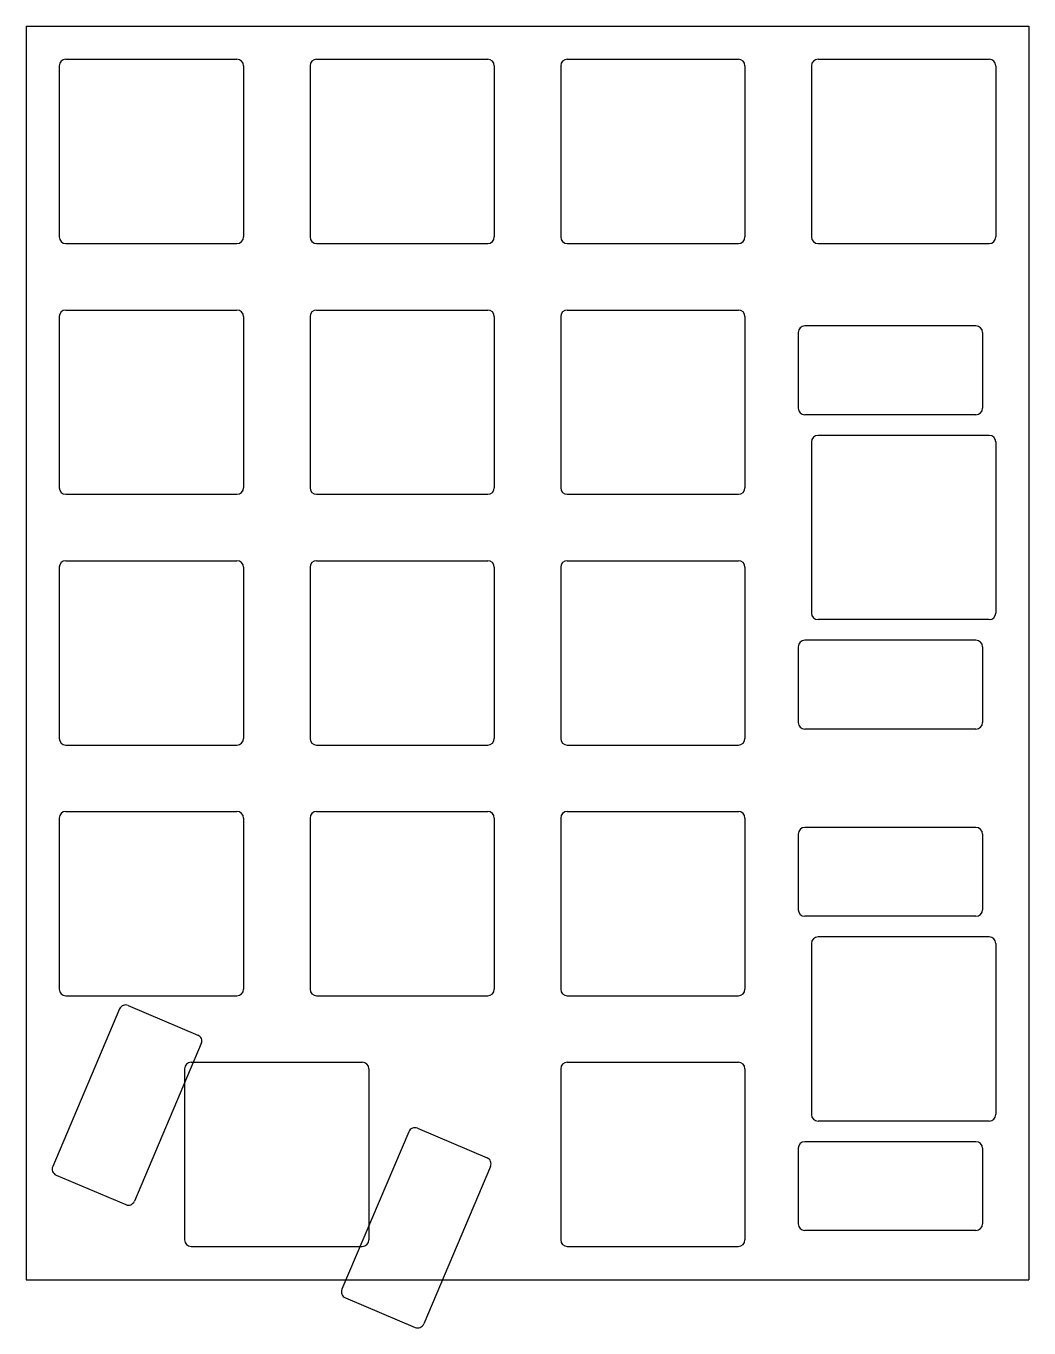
# Model space of a CAD drawing. Header units: millimetres. Extents: x 0 to 76.2, y -98.9 to 0.
import ezdxf

# ---------------------------------------------------------------- set-up
doc = ezdxf.new("R2010")
doc.units = ezdxf.units.MM

msp = doc.modelspace()

# ---------------------------------------------------------------- linework, layer by layer
for p, q in [((0, 0), (76.2, 0)), ((0, 0), (0, -95.25)), ((76.2, 0), (76.2, -95.25)), ((3.025, -2.525), (16.025, -2.525)), ((22.075, -2.525), (35.075, -2.525)), ((41.125, -2.525), (54.125, -2.525)), ((60.175, -2.525), (73.175, -2.525)), ((2.525, -3.025), (2.525, -16.025)), ((16.525, -3.025), (16.525, -16.025)), ((21.575, -3.025), (21.575, -16.025)), ((35.575, -3.025), (35.575, -16.025)), ((40.625, -3.025), (40.625, -16.025)), ((54.625, -3.025), (54.625, -16.025)), ((59.675, -3.025), (59.675, -16.025)), ((73.675, -3.025), (73.675, -16.025)), ((3.025, -16.525), (16.025, -16.525)), ((22.075, -16.525), (35.075, -16.525)), ((41.125, -16.525), (54.125, -16.525)), ((60.175, -16.525), (73.175, -16.525)), ((3.025, -21.575), (16.025, -21.575)), ((22.075, -21.575), (35.075, -21.575)), ((41.125, -21.575), (54.125, -21.575)), ((2.525, -22.075), (2.525, -35.075)), ((16.525, -22.075), (16.525, -35.075)), ((21.575, -22.075), (21.575, -35.075)), ((35.575, -22.075), (35.575, -35.075)), ((40.625, -22.075), (40.625, -35.075)), ((54.625, -22.075), (54.625, -35.075)), ((58.675, -23.287), (58.675, -29.037)), ((72.175, -22.787), (59.175, -22.787)), ((72.675, -23.287), (72.675, -29.037)), ((72.175, -29.537), (59.175, -29.537)), ((59.675, -31.6), (59.675, -44.6)), ((73.175, -31.1), (60.175, -31.1)), ((73.675, -31.6), (73.675, -44.6)), ((3.025, -35.575), (16.025, -35.575)), ((22.075, -35.575), (35.075, -35.575)), ((41.125, -35.575), (54.125, -35.575)), ((2.525, -41.125), (2.525, -54.125)), ((3.025, -40.625), (16.025, -40.625)), ((16.525, -41.125), (16.525, -54.125)), ((21.575, -41.125), (21.575, -54.125)), ((22.075, -40.625), (35.075, -40.625)), ((35.575, -41.125), (35.575, -54.125)), ((40.625, -41.125), (40.625, -54.125)), ((41.125, -40.625), (54.125, -40.625)), ((54.625, -41.125), (54.625, -54.125)), ((73.175, -45.1), (60.175, -45.1)), ((58.675, -47.163), (58.675, -52.913)), ((72.175, -46.663), (59.175, -46.663)), ((72.675, -47.163), (72.675, -52.913)), ((72.175, -53.413), (59.175, -53.413)), ((3.025, -54.625), (16.025, -54.625)), ((22.075, -54.625), (35.075, -54.625)), ((41.125, -54.625), (54.125, -54.625)), ((2.525, -60.175), (2.525, -73.175)), ((3.025, -59.675), (16.025, -59.675)), ((16.525, -60.175), (16.525, -73.175)), ((21.575, -60.175), (21.575, -73.175)), ((22.075, -59.675), (35.075, -59.675)), ((35.575, -60.175), (35.575, -73.175)), ((40.625, -60.175), (40.625, -73.175)), ((41.125, -59.675), (54.125, -59.675)), ((54.625, -60.175), (54.625, -73.175)), ((72.175, -60.887), (59.175, -60.887)), ((58.675, -61.387), (58.675, -67.137)), ((72.675, -61.387), (72.675, -67.137)), ((72.175, -67.637), (59.175, -67.637)), ((73.175, -69.2), (60.175, -69.2)), ((59.675, -69.7), (59.675, -82.7)), ((73.675, -69.7), (73.675, -82.7)), ((3.025, -73.675), (16.025, -73.675)), ((22.075, -73.675), (35.075, -73.675)), ((41.125, -73.675), (54.125, -73.675)), ((7.103, -74.679), (2.024, -86.646)), ((7.759, -74.414), (13.052, -76.661)), ((13.317, -77.316), (8.237, -89.283)), ((12.55, -78.725), (25.55, -78.725)), ((41.125, -78.725), (54.125, -78.725)), ((12.05, -79.225), (12.05, -92.225)), ((26.05, -79.225), (26.05, -92.225)), ((40.625, -79.225), (40.625, -92.225)), ((54.625, -79.225), (54.625, -92.225)), ((29.081, -84.008), (24.002, -95.975)), ((29.737, -83.743), (35.03, -85.99)), ((73.175, -83.2), (60.175, -83.2)), ((72.175, -84.763), (59.175, -84.763)), ((58.675, -85.263), (58.675, -91.013)), ((72.675, -85.263), (72.675, -91.013)), ((35.295, -86.645), (30.215, -98.612)), ((2.289, -87.301), (7.582, -89.548)), ((72.175, -91.513), (59.175, -91.513)), ((12.55, -92.725), (25.55, -92.725)), ((41.125, -92.725), (54.125, -92.725)), ((0, -95.25), (76.2, -95.25)), ((24.267, -96.63), (29.56, -98.877))]:
    msp.add_line(p, q)
for centre, start, end in [((3.025, -3.025), 90, 180), ((16.025, -3.025), 0, 90), ((22.075, -3.025), 90, 180), ((35.075, -3.025), 0, 90), ((41.125, -3.025), 90, 180), ((54.125, -3.025), 0, 90), ((60.175, -3.025), 90, 180), ((73.175, -3.025), 0, 90), ((3.025, -16.025), 180, 270), ((16.025, -16.025), 270, 360), ((22.075, -16.025), 180, 270), ((35.075, -16.025), 270, 360), ((41.125, -16.025), 180, 270), ((54.125, -16.025), 270, 360), ((60.175, -16.025), 180, 270), ((73.175, -16.025), 270, 360), ((3.025, -22.075), 90, 180), ((16.025, -22.075), 0, 90), ((22.075, -22.075), 90, 180), ((35.075, -22.075), 0, 90), ((41.125, -22.075), 90, 180), ((54.125, -22.075), 0, 90), ((59.175, -23.287), 90, 180), ((72.175, -23.287), 0, 90), ((59.175, -29.037), 180, 270), ((72.175, -29.037), -90, 0), ((60.175, -31.6), 90, 180), ((73.175, -31.6), 0, 90), ((3.025, -35.075), 180, 270), ((16.025, -35.075), 270, 360), ((22.075, -35.075), 180, 270), ((35.075, -35.075), 270, 360), ((41.125, -35.075), 180, 270), ((54.125, -35.075), 270, 360), ((3.025, -41.125), 90, 180), ((16.025, -41.125), 0, 90), ((22.075, -41.125), 90, 180), ((35.075, -41.125), 0, 90), ((41.125, -41.125), 90, 180), ((54.125, -41.125), 0, 90), ((60.175, -44.6), 180, 270), ((73.175, -44.6), -90, 0), ((59.175, -47.163), 90, 180), ((72.175, -47.163), 0, 90), ((59.175, -52.913), 180, 270), ((72.175, -52.913), -90, 0), ((3.025, -54.125), 180, 270), ((16.025, -54.125), 270, 360), ((22.075, -54.125), 180, 270), ((35.075, -54.125), 270, 360), ((41.125, -54.125), 180, 270), ((54.125, -54.125), 270, 360), ((3.025, -60.175), 90, 180), ((16.025, -60.175), 0, 90), ((22.075, -60.175), 90, 180), ((35.075, -60.175), 0, 90), ((41.125, -60.175), 90, 180), ((54.125, -60.175), 0, 90), ((59.175, -61.387), 90, 180), ((72.175, -61.387), 0, 90), ((59.175, -67.137), 180, 270), ((72.175, -67.137), -90, 0), ((60.175, -69.7), 90, 180), ((73.175, -69.7), 0, 90), ((3.025, -73.175), 180, 270), ((16.025, -73.175), 270, 360), ((22.075, -73.175), 180, 270), ((35.075, -73.175), 270, 360), ((41.125, -73.175), 180, 270), ((54.125, -73.175), 270, 360), ((7.564, -74.874), 67, 157), ((12.856, -77.121), -23, 67), ((12.55, -79.225), 90, 180), ((25.55, -79.225), 0, 90), ((41.125, -79.225), 90, 180), ((54.125, -79.225), 0, 90), ((60.175, -82.7), 180, 270), ((73.175, -82.7), -90, 0), ((29.542, -84.203), 67, 157), ((59.175, -85.263), 90, 180), ((72.175, -85.263), 0, 90), ((34.834, -86.45), -23, 67), ((2.484, -86.841), 157, 247), ((7.777, -89.088), 247, 337), ((59.175, -91.013), 180, 270), ((72.175, -91.013), -90, 0), ((12.55, -92.225), 180, 270), ((25.55, -92.225), 270, 360), ((41.125, -92.225), 180, 270), ((54.125, -92.225), 270, 360), ((24.462, -96.17), 157, 247), ((29.755, -98.417), 247, 337)]:
    msp.add_arc(centre, 0.5, start, end)

doc.saveas('drawing.dxf')
